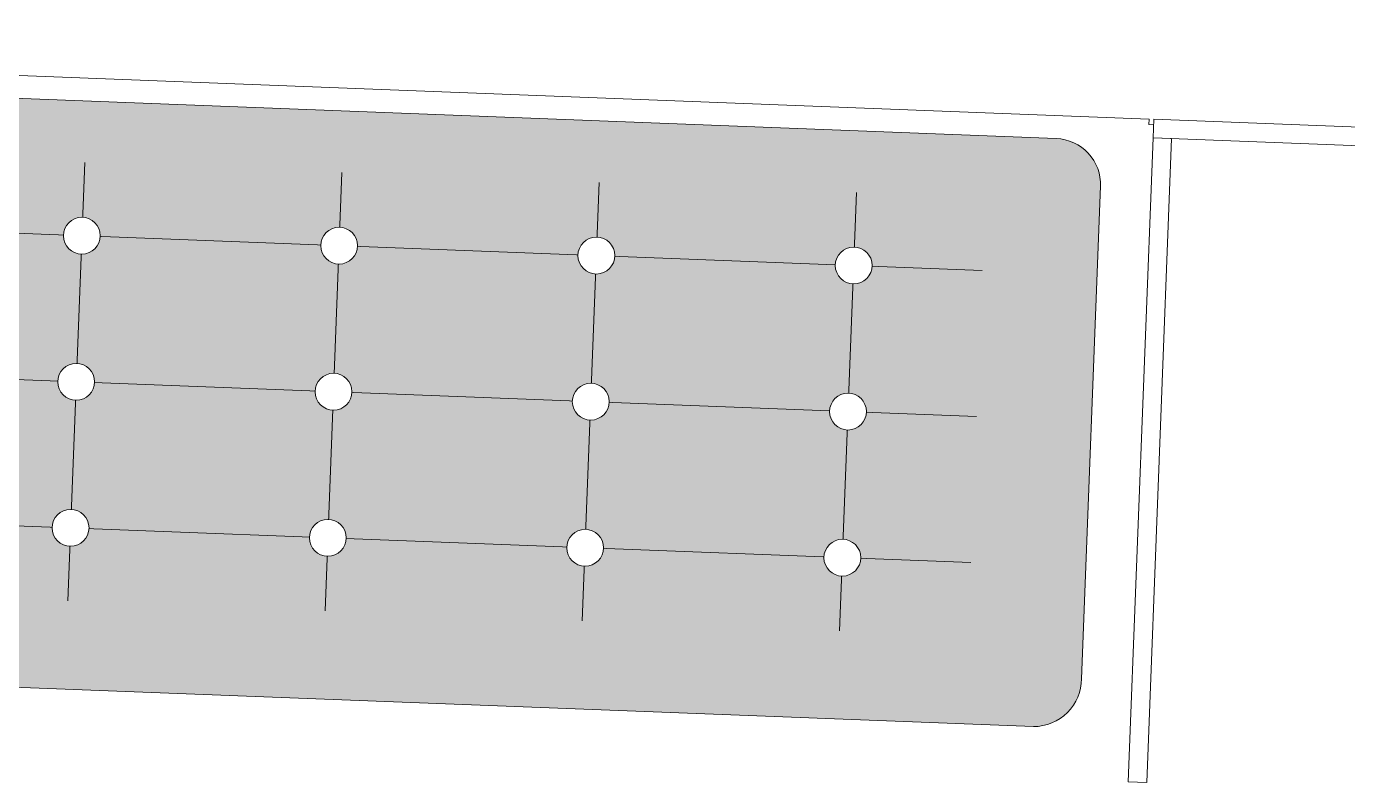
# Model space of a CAD drawing. Header units: millimetres. Extents: x 17924 to 83548, y -4690 to 56252.
# Drawn here: x 45728 to 47162, y 18677 to 19498 of the extents above; entities that cross this region are included whole.
import ezdxf

# ---------------------------------------------------------------- set-up
doc = ezdxf.new("R2010")
doc.units = ezdxf.units.MM
doc.header["$MEASUREMENT"] = 0
for name, color, linetype, lineweight in [('FIXT-JNRY-PART', 42, 'Continuous', 0), ('FURN-PLNT', 211, 'Continuous', 0), ('WALL-LNIG', 1, 'Continuous', 0)]:
    doc.layers.add(name, color=color, linetype=linetype, lineweight=lineweight)

msp = doc.modelspace()

# ---------------------------------------------------------------- linework, layer by layer
at = {"layer": 'FURN-PLNT'}
for p, q in [((45791.4, 19350.4), (45773, 18874.5)), ((46070.6, 19339.7), (46052.3, 18863.7)), ((44531.8, 19319.7), (46765.7, 19233.4)), ((46349.9, 19328.9), (46331.5, 18853)), ((46629.1, 19318.1), (46610.7, 18842.2)), ((44525.7, 19161.1), (46759.5, 19074.7)), ((44519.5, 19002.4), (46753.4, 18916.1))]:
    msp.add_line(p, q, dxfattribs=at)

# ---------------------------------------------------------------- wipeouts: each hides what was drawn before it
for points in [[(46919.3, 18684.3), (46946.9, 19397.7), (46921.9, 19398.7), (46895.3, 18710.2)], [(45627.8, 18734.2), (46281, 18708.9), (46282, 18733.9), (45628.7, 18759.1)]]:
    msp.add_wipeout(points).dxf.layer = 'FIXT-JNRY-PART'

# ---------------------------------------------------------------- next in the draw order: linework, layer by layer
at = {"layer": 'FIXT-JNRY-PART', "flags": 128}
msp.add_lwpolyline([(44338.6, 19492.5), (44343.6, 19492.3), (44343.8, 19498.3), (46946.9, 19397.7), (46946.6, 19391.7), (46951.6, 19391.5)], dxfattribs=at)
at = {"layer": 'WALL-LNIG', "flags": 128}
msp.add_lwpolyline([(48256, 19347.1), (46951.9, 19397.5), (46951.1, 19377.5), (48255.2, 19327.1), (48256, 19347.1)], close=True, dxfattribs=at)

# ---------------------------------------------------------------- next in the draw order: wipeouts: each hides what was drawn before it
msp.add_wipeout([(46919.3, 18684.3), (46281, 18708.9), (46282, 18733.9), (46895.3, 18710.2)]).dxf.layer = 'FIXT-JNRY-PART'

# ---------------------------------------------------------------- next in the draw order: hatches: boundary and pattern name
at = {"layer": 'FURN-PLNT'}
msp.add_hatch(color=7, dxfattribs=at).paths.add_polyline_path([(44390.9, 19421.5, -0.414214), (44442.8, 19469.5), (46846, 19376.6, -0.414214), (46894, 19324.7), (46873.4, 18790.1, -0.414214), (46821.3, 18738.1), (44418.1, 18830.9, -0.414214), (44370.2, 18886.8)])

# ---------------------------------------------------------------- next in the draw order: linework, layer by layer
at = {"layer": 'FURN-PLNT', "flags": 128}
msp.add_lwpolyline([(44390.9, 19421.5, -0.414214), (44442.8, 19469.5), (46846, 19376.6, -0.414214), (46894, 19324.7), (46873.4, 18790.1, -0.414214), (46821.3, 18738.1), (44418.1, 18830.9, -0.414214), (44370.2, 18886.8), (44390.9, 19421.5)], format="xyb", close=True, dxfattribs=at)
at = {"layer": 'WALL-LNIG', "flags": 128}
msp.add_lwpolyline([(46944.1, 18677.3), (46971.1, 19376.8), (46951.1, 19377.5), (46924.1, 18678.1), (46944.1, 18677.3)], close=True, dxfattribs=at)

# ---------------------------------------------------------------- next in the draw order: wipeouts: each hides what was drawn before it
for points in [[(45808.3, 19270.4), (45808.3, 19271.6), (45808.3, 19272.9), (45808.1, 19274.1), (45807.9, 19275.3), (45807.6, 19276.6), (45807.2, 19277.8), (45806.8, 19278.9), (45806.2, 19280.1), (45805.6, 19281.2), (45805, 19282.2), (45804.2, 19283.3), (45803.4, 19284.2), (45802.6, 19285.2), (45801.7, 19286), (45800.7, 19286.8), (45799.7, 19287.6), (45798.7, 19288.3), (45797.6, 19288.9), (45796.4, 19289.4), (45795.3, 19289.9), (45794.1, 19290.3), (45792.9, 19290.6), (45791.6, 19290.9), (45790.4, 19291), (45789.1, 19291.1), (45787.9, 19291.1), (45786.6, 19291.1), (45785.4, 19290.9), (45784.1, 19290.7), (45782.9, 19290.4), (45781.7, 19290), (45780.5, 19289.5), (45779.4, 19289), (45778.3, 19288.4), (45777.2, 19287.7), (45776.2, 19287), (45775.2, 19286.2), (45774.3, 19285.4), (45773.4, 19284.5), (45772.6, 19283.5), (45771.9, 19282.5), (45771.2, 19281.4), (45770.6, 19280.3), (45770.1, 19279.2), (45769.6, 19278), (45769.2, 19276.8), (45768.9, 19275.6), (45768.6, 19274.4), (45768.5, 19273.2), (45768.4, 19271.9), (45768.4, 19270.6), (45768.4, 19269.4), (45768.6, 19268.1), (45768.8, 19266.9), (45769.1, 19265.7), (45769.5, 19264.5), (45769.9, 19263.3), (45770.5, 19262.2), (45771.1, 19261.1), (45771.7, 19260), (45772.5, 19259), (45773.3, 19258), (45774.1, 19257.1), (45775, 19256.2), (45776, 19255.4), (45777, 19254.7), (45778, 19254), (45779.1, 19253.4), (45780.3, 19252.8), (45781.4, 19252.4), (45782.6, 19252), (45783.8, 19251.6), (45785.1, 19251.4), (45786.3, 19251.2), (45787.6, 19251.1), (45788.8, 19251.1), (45790.1, 19251.2), (45791.3, 19251.4), (45792.6, 19251.6), (45793.8, 19251.9), (45795, 19252.3), (45796.2, 19252.7), (45797.3, 19253.2), (45798.4, 19253.8), (45799.5, 19254.5), (45800.5, 19255.2), (45801.5, 19256), (45802.4, 19256.9), (45803.3, 19257.8), (45804.1, 19258.8), (45804.8, 19259.8), (45805.5, 19260.8), (45806.1, 19261.9), (45806.6, 19263.1), (45807.1, 19264.2), (45807.5, 19265.4), (45807.8, 19266.6), (45808.1, 19267.9)], [(46087.6, 19259.6), (46087.6, 19260.8), (46087.5, 19262.1), (46087.4, 19263.3), (46087.1, 19264.6), (46086.8, 19265.8), (46086.5, 19267), (46086, 19268.1), (46085.5, 19269.3), (46084.9, 19270.4), (46084.2, 19271.5), (46083.5, 19272.5), (46082.7, 19273.5), (46081.8, 19274.4), (46080.9, 19275.2), (46080, 19276.1), (46078.9, 19276.8), (46077.9, 19277.5), (46076.8, 19278.1), (46075.7, 19278.6), (46074.5, 19279.1), (46073.3, 19279.5), (46072.1, 19279.8), (46070.9, 19280.1), (46069.6, 19280.2), (46068.4, 19280.3), (46067.1, 19280.3), (46065.8, 19280.3), (46064.6, 19280.1), (46063.4, 19279.9), (46062.1, 19279.6), (46060.9, 19279.2), (46059.8, 19278.7), (46058.6, 19278.2), (46057.5, 19277.6), (46056.5, 19277), (46055.4, 19276.2), (46054.5, 19275.4), (46053.5, 19274.6), (46052.7, 19273.7), (46051.9, 19272.7), (46051.1, 19271.7), (46050.4, 19270.6), (46049.8, 19269.5), (46049.3, 19268.4), (46048.8, 19267.2), (46048.4, 19266.1), (46048.1, 19264.8), (46047.9, 19263.6), (46047.7, 19262.4), (46047.6, 19261.1), (46047.6, 19259.9), (46047.7, 19258.6), (46047.8, 19257.3), (46048, 19256.1), (46048.3, 19254.9), (46048.7, 19253.7), (46049.2, 19252.5), (46049.7, 19251.4), (46050.3, 19250.3), (46051, 19249.2), (46051.7, 19248.2), (46052.5, 19247.2), (46053.3, 19246.3), (46054.3, 19245.4), (46055.2, 19244.6), (46056.2, 19243.9), (46057.3, 19243.2), (46058.4, 19242.6), (46059.5, 19242), (46060.7, 19241.6), (46061.9, 19241.2), (46063.1, 19240.8), (46064.3, 19240.6), (46065.6, 19240.4), (46066.8, 19240.4), (46068.1, 19240.3), (46069.3, 19240.4), (46070.6, 19240.6), (46071.8, 19240.8), (46073, 19241.1), (46074.2, 19241.5), (46075.4, 19241.9), (46076.5, 19242.5), (46077.6, 19243), (46078.7, 19243.7), (46079.7, 19244.4), (46080.7, 19245.2), (46081.6, 19246.1), (46082.5, 19247), (46083.3, 19248), (46084, 19249), (46084.7, 19250), (46085.3, 19251.1), (46085.9, 19252.3), (46086.4, 19253.4), (46086.7, 19254.6), (46087.1, 19255.8), (46087.3, 19257.1)], [(46366.8, 19248.8), (46366.8, 19250), (46366.7, 19251.3), (46366.6, 19252.5), (46366.4, 19253.8), (46366.1, 19255), (46365.7, 19256.2), (46365.2, 19257.4), (46364.7, 19258.5), (46364.1, 19259.6), (46363.4, 19260.7), (46362.7, 19261.7), (46361.9, 19262.7), (46361.1, 19263.6), (46360.2, 19264.5), (46359.2, 19265.3), (46358.2, 19266), (46357.1, 19266.7), (46356, 19267.3), (46354.9, 19267.8), (46353.7, 19268.3), (46352.5, 19268.7), (46351.3, 19269), (46350.1, 19269.3), (46348.8, 19269.4), (46347.6, 19269.5), (46346.3, 19269.5), (46345.1, 19269.5), (46343.8, 19269.3), (46342.6, 19269.1), (46341.4, 19268.8), (46340.2, 19268.4), (46339, 19268), (46337.9, 19267.4), (46336.8, 19266.8), (46335.7, 19266.2), (46334.7, 19265.4), (46333.7, 19264.6), (46332.8, 19263.8), (46331.9, 19262.9), (46331.1, 19261.9), (46330.4, 19260.9), (46329.7, 19259.8), (46329.1, 19258.8), (46328.5, 19257.6), (46328.1, 19256.5), (46327.7, 19255.3), (46327.3, 19254), (46327.1, 19252.8), (46326.9, 19251.6), (46326.8, 19250.3), (46326.8, 19249.1), (46326.9, 19247.8), (46327, 19246.6), (46327.3, 19245.3), (46327.6, 19244.1), (46328, 19242.9), (46328.4, 19241.7), (46328.9, 19240.6), (46329.5, 19239.5), (46330.2, 19238.4), (46330.9, 19237.4), (46331.7, 19236.4), (46332.6, 19235.5), (46333.5, 19234.6), (46334.4, 19233.8), (46335.5, 19233.1), (46336.5, 19232.4), (46337.6, 19231.8), (46338.7, 19231.2), (46339.9, 19230.8), (46341.1, 19230.4), (46342.3, 19230.1), (46343.5, 19229.8), (46344.8, 19229.6), (46346, 19229.6), (46347.3, 19229.6), (46348.6, 19229.6), (46349.8, 19229.8), (46351, 19230), (46352.3, 19230.3), (46353.5, 19230.7), (46354.6, 19231.1), (46355.8, 19231.7), (46356.9, 19232.3), (46357.9, 19232.9), (46359, 19233.7), (46359.9, 19234.4), (46360.9, 19235.3), (46361.7, 19236.2), (46362.5, 19237.2), (46363.3, 19238.2), (46364, 19239.2), (46364.6, 19240.3), (46365.1, 19241.5), (46365.6, 19242.6), (46366, 19243.8), (46366.3, 19245), (46366.6, 19246.3)], [(46646, 19238), (46646.1, 19239.2), (46646, 19240.5), (46645.8, 19241.7), (46645.6, 19243), (46645.3, 19244.2), (46644.9, 19245.4), (46644.5, 19246.6), (46643.9, 19247.7), (46643.3, 19248.8), (46642.7, 19249.9), (46641.9, 19250.9), (46641.2, 19251.9), (46640.3, 19252.8), (46639.4, 19253.7), (46638.4, 19254.5), (46637.4, 19255.2), (46636.4, 19255.9), (46635.3, 19256.5), (46634.1, 19257.1), (46633, 19257.5), (46631.8, 19257.9), (46630.6, 19258.2), (46629.3, 19258.5), (46628.1, 19258.7), (46626.8, 19258.7), (46625.6, 19258.7), (46624.3, 19258.7), (46623.1, 19258.5), (46621.8, 19258.3), (46620.6, 19258), (46619.4, 19257.6), (46618.2, 19257.2), (46617.1, 19256.6), (46616, 19256), (46614.9, 19255.4), (46613.9, 19254.6), (46612.9, 19253.9), (46612, 19253), (46611.1, 19252.1), (46610.3, 19251.1), (46609.6, 19250.1), (46608.9, 19249.1), (46608.3, 19248), (46607.8, 19246.8), (46607.3, 19245.7), (46606.9, 19244.5), (46606.6, 19243.3), (46606.3, 19242), (46606.2, 19240.8), (46606.1, 19239.5), (46606.1, 19238.3), (46606.1, 19237), (46606.3, 19235.8), (46606.5, 19234.5), (46606.8, 19233.3), (46607.2, 19232.1), (46607.6, 19230.9), (46608.2, 19229.8), (46608.8, 19228.7), (46609.4, 19227.6), (46610.2, 19226.6), (46611, 19225.6), (46611.8, 19224.7), (46612.7, 19223.8), (46613.7, 19223), (46614.7, 19222.3), (46615.8, 19221.6), (46616.8, 19221), (46618, 19220.5), (46619.1, 19220), (46620.3, 19219.6), (46621.6, 19219.3), (46622.8, 19219), (46624, 19218.9), (46625.3, 19218.8), (46626.5, 19218.8), (46627.8, 19218.8), (46629, 19219), (46630.3, 19219.2), (46631.5, 19219.5), (46632.7, 19219.9), (46633.9, 19220.3), (46635, 19220.9), (46636.1, 19221.5), (46637.2, 19222.1), (46638.2, 19222.9), (46639.2, 19223.7), (46640.1, 19224.5), (46641, 19225.4), (46641.8, 19226.4), (46642.5, 19227.4), (46643.2, 19228.4), (46643.8, 19229.5), (46644.4, 19230.7), (46644.8, 19231.8), (46645.2, 19233), (46645.5, 19234.2), (46645.8, 19235.5)], [(45802.2, 19111.7), (45802.2, 19113), (45802.1, 19114.2), (45802, 19115.5), (45801.8, 19116.7), (45801.5, 19117.9), (45801.1, 19119.1), (45800.6, 19120.3), (45800.1, 19121.4), (45799.5, 19122.5), (45798.8, 19123.6), (45798.1, 19124.6), (45797.3, 19125.6), (45796.5, 19126.5), (45795.6, 19127.4), (45794.6, 19128.2), (45793.6, 19129), (45792.5, 19129.6), (45791.4, 19130.2), (45790.3, 19130.8), (45789.1, 19131.3), (45787.9, 19131.7), (45786.7, 19132), (45785.5, 19132.2), (45784.2, 19132.4), (45783, 19132.5), (45781.7, 19132.5), (45780.5, 19132.4), (45779.2, 19132.3), (45778, 19132), (45776.8, 19131.7), (45775.6, 19131.4), (45774.4, 19130.9), (45773.3, 19130.4), (45772.2, 19129.8), (45771.1, 19129.1), (45770.1, 19128.4), (45769.1, 19127.6), (45768.2, 19126.7), (45767.3, 19125.8), (45766.5, 19124.9), (45765.8, 19123.9), (45765.1, 19122.8), (45764.5, 19121.7), (45763.9, 19120.6), (45763.4, 19119.4), (45763.1, 19118.2), (45762.7, 19117), (45762.5, 19115.8), (45762.3, 19114.5), (45762.2, 19113.3), (45762.2, 19112), (45762.3, 19110.8), (45762.4, 19109.5), (45762.7, 19108.3), (45763, 19107), (45763.4, 19105.9), (45763.8, 19104.7), (45764.3, 19103.5), (45764.9, 19102.4), (45765.6, 19101.4), (45766.3, 19100.3), (45767.1, 19099.4), (45768, 19098.5), (45768.9, 19097.6), (45769.8, 19096.8), (45770.9, 19096), (45771.9, 19095.3), (45773, 19094.7), (45774.1, 19094.2), (45775.3, 19093.7), (45776.5, 19093.3), (45777.7, 19093), (45778.9, 19092.8), (45780.2, 19092.6), (45781.4, 19092.5), (45782.7, 19092.5), (45784, 19092.6), (45785.2, 19092.7), (45786.4, 19092.9), (45787.7, 19093.2), (45788.9, 19093.6), (45790, 19094.1), (45791.2, 19094.6), (45792.3, 19095.2), (45793.3, 19095.9), (45794.4, 19096.6), (45795.3, 19097.4), (45796.3, 19098.2), (45797.1, 19099.2), (45797.9, 19100.1), (45798.7, 19101.1), (45799.4, 19102.2), (45800, 19103.3), (45800.5, 19104.4), (45801, 19105.6), (45801.4, 19106.8), (45801.7, 19108), (45801.9, 19109.2)], [(46081.4, 19100.9), (46081.4, 19102.2), (46081.4, 19103.4), (46081.2, 19104.7), (46081, 19105.9), (46080.7, 19107.1), (46080.3, 19108.3), (46079.9, 19109.5), (46079.3, 19110.7), (46078.7, 19111.8), (46078.1, 19112.8), (46077.3, 19113.8), (46076.6, 19114.8), (46075.7, 19115.7), (46074.8, 19116.6), (46073.8, 19117.4), (46072.8, 19118.2), (46071.8, 19118.8), (46070.7, 19119.5), (46069.5, 19120), (46068.4, 19120.5), (46067.2, 19120.9), (46066, 19121.2), (46064.7, 19121.4), (46063.5, 19121.6), (46062.2, 19121.7), (46061, 19121.7), (46059.7, 19121.6), (46058.5, 19121.5), (46057.2, 19121.2), (46056, 19120.9), (46054.8, 19120.6), (46053.6, 19120.1), (46052.5, 19119.6), (46051.4, 19119), (46050.3, 19118.3), (46049.3, 19117.6), (46048.3, 19116.8), (46047.4, 19115.9), (46046.5, 19115), (46045.7, 19114.1), (46045, 19113.1), (46044.3, 19112), (46043.7, 19110.9), (46043.2, 19109.8), (46042.7, 19108.6), (46042.3, 19107.4), (46042, 19106.2), (46041.7, 19105), (46041.6, 19103.7), (46041.5, 19102.5), (46041.5, 19101.2), (46041.5, 19100), (46041.7, 19098.7), (46041.9, 19097.5), (46042.2, 19096.3), (46042.6, 19095.1), (46043, 19093.9), (46043.6, 19092.7), (46044.2, 19091.6), (46044.8, 19090.6), (46045.6, 19089.6), (46046.4, 19088.6), (46047.2, 19087.7), (46048.1, 19086.8), (46049.1, 19086), (46050.1, 19085.2), (46051.1, 19084.6), (46052.2, 19083.9), (46053.4, 19083.4), (46054.5, 19082.9), (46055.7, 19082.5), (46057, 19082.2), (46058.2, 19082), (46059.4, 19081.8), (46060.7, 19081.7), (46061.9, 19081.7), (46063.2, 19081.8), (46064.4, 19081.9), (46065.7, 19082.1), (46066.9, 19082.5), (46068.1, 19082.8), (46069.3, 19083.3), (46070.4, 19083.8), (46071.5, 19084.4), (46072.6, 19085.1), (46073.6, 19085.8), (46074.6, 19086.6), (46075.5, 19087.5), (46076.4, 19088.4), (46077.2, 19089.3), (46077.9, 19090.3), (46078.6, 19091.4), (46079.2, 19092.5), (46079.8, 19093.6), (46080.2, 19094.8), (46080.6, 19096), (46080.9, 19097.2), (46081.2, 19098.4)], [(46360.7, 19090.1), (46360.7, 19091.4), (46360.6, 19092.6), (46360.5, 19093.9), (46360.2, 19095.1), (46359.9, 19096.3), (46359.6, 19097.5), (46359.1, 19098.7), (46358.6, 19099.9), (46358, 19101), (46357.3, 19102), (46356.6, 19103.1), (46355.8, 19104), (46354.9, 19104.9), (46354, 19105.8), (46353.1, 19106.6), (46352.1, 19107.4), (46351, 19108), (46349.9, 19108.7), (46348.8, 19109.2), (46347.6, 19109.7), (46346.4, 19110.1), (46345.2, 19110.4), (46344, 19110.6), (46342.7, 19110.8), (46341.5, 19110.9), (46340.2, 19110.9), (46339, 19110.8), (46337.7, 19110.7), (46336.5, 19110.5), (46335.2, 19110.2), (46334.1, 19109.8), (46332.9, 19109.3), (46331.7, 19108.8), (46330.6, 19108.2), (46329.6, 19107.5), (46328.5, 19106.8), (46327.6, 19106), (46326.6, 19105.2), (46325.8, 19104.2), (46325, 19103.3), (46324.2, 19102.3), (46323.5, 19101.2), (46322.9, 19100.1), (46322.4, 19099), (46321.9, 19097.8), (46321.5, 19096.6), (46321.2, 19095.4), (46321, 19094.2), (46320.8, 19092.9), (46320.7, 19091.7), (46320.7, 19090.4), (46320.8, 19089.2), (46320.9, 19087.9), (46321.1, 19086.7), (46321.4, 19085.5), (46321.8, 19084.3), (46322.3, 19083.1), (46322.8, 19082), (46323.4, 19080.9), (46324.1, 19079.8), (46324.8, 19078.8), (46325.6, 19077.8), (46326.4, 19076.9), (46327.4, 19076), (46328.3, 19075.2), (46329.3, 19074.4), (46330.4, 19073.8), (46331.5, 19073.2), (46332.6, 19072.6), (46333.8, 19072.1), (46335, 19071.7), (46336.2, 19071.4), (46337.4, 19071.2), (46338.7, 19071), (46339.9, 19070.9), (46341.2, 19070.9), (46342.4, 19071), (46343.7, 19071.1), (46344.9, 19071.4), (46346.1, 19071.7), (46347.3, 19072), (46348.5, 19072.5), (46349.6, 19073), (46350.7, 19073.6), (46351.8, 19074.3), (46352.8, 19075), (46353.8, 19075.8), (46354.7, 19076.7), (46355.6, 19077.6), (46356.4, 19078.5), (46357.1, 19079.5), (46357.8, 19080.6), (46358.4, 19081.7), (46359, 19082.8), (46359.5, 19084), (46359.9, 19085.2), (46360.2, 19086.4), (46360.4, 19087.6)], [(46639.9, 19079.3), (46639.9, 19080.6), (46639.9, 19081.9), (46639.7, 19083.1), (46639.5, 19084.3), (46639.2, 19085.6), (46638.8, 19086.8), (46638.3, 19087.9), (46637.8, 19089.1), (46637.2, 19090.2), (46636.5, 19091.2), (46635.8, 19092.3), (46635, 19093.2), (46634.2, 19094.2), (46633.3, 19095), (46632.3, 19095.8), (46631.3, 19096.6), (46630.2, 19097.3), (46629.1, 19097.9), (46628, 19098.4), (46626.8, 19098.9), (46625.6, 19099.3), (46624.4, 19099.6), (46623.2, 19099.8), (46622, 19100), (46620.7, 19100.1), (46619.4, 19100.1), (46618.2, 19100), (46616.9, 19099.9), (46615.7, 19099.7), (46614.5, 19099.4), (46613.3, 19099), (46612.1, 19098.5), (46611, 19098), (46609.9, 19097.4), (46608.8, 19096.7), (46607.8, 19096), (46606.8, 19095.2), (46605.9, 19094.4), (46605, 19093.5), (46604.2, 19092.5), (46603.5, 19091.5), (46602.8, 19090.4), (46602.2, 19089.3), (46601.6, 19088.2), (46601.2, 19087), (46600.8, 19085.8), (46600.4, 19084.6), (46600.2, 19083.4), (46600, 19082.1), (46599.9, 19080.9), (46599.9, 19079.6), (46600, 19078.4), (46600.2, 19077.1), (46600.4, 19075.9), (46600.7, 19074.7), (46601.1, 19073.5), (46601.5, 19072.3), (46602, 19071.2), (46602.6, 19070.1), (46603.3, 19069), (46604, 19068), (46604.8, 19067), (46605.7, 19066.1), (46606.6, 19065.2), (46607.6, 19064.4), (46608.6, 19063.7), (46609.6, 19063), (46610.7, 19062.4), (46611.9, 19061.8), (46613, 19061.3), (46614.2, 19061), (46615.4, 19060.6), (46616.7, 19060.4), (46617.9, 19060.2), (46619.2, 19060.1), (46620.4, 19060.1), (46621.7, 19060.2), (46622.9, 19060.3), (46624.1, 19060.6), (46625.4, 19060.9), (46626.6, 19061.3), (46627.7, 19061.7), (46628.9, 19062.2), (46630, 19062.8), (46631, 19063.5), (46632.1, 19064.2), (46633, 19065), (46634, 19065.9), (46634.8, 19066.8), (46635.6, 19067.7), (46636.4, 19068.8), (46637.1, 19069.8), (46637.7, 19070.9), (46638.2, 19072), (46638.7, 19073.2), (46639.1, 19074.4), (46639.4, 19075.6), (46639.7, 19076.8)], [(45796.1, 18953.1), (45796.1, 18954.3), (45796, 18955.6), (45795.9, 18956.8), (45795.6, 18958.1), (45795.3, 18959.3), (45795, 18960.5), (45794.5, 18961.7), (45794, 18962.8), (45793.4, 18963.9), (45792.7, 18965), (45792, 18966), (45791.2, 18967), (45790.3, 18967.9), (45789.4, 18968.8), (45788.5, 18969.6), (45787.4, 18970.3), (45786.4, 18971), (45785.3, 18971.6), (45784.2, 18972.2), (45783, 18972.6), (45781.8, 18973), (45780.6, 18973.3), (45779.4, 18973.6), (45778.1, 18973.8), (45776.9, 18973.8), (45775.6, 18973.8), (45774.3, 18973.8), (45773.1, 18973.6), (45771.9, 18973.4), (45770.6, 18973.1), (45769.4, 18972.7), (45768.3, 18972.3), (45767.1, 18971.7), (45766, 18971.1), (45765, 18970.5), (45763.9, 18969.7), (45763, 18969), (45762, 18968.1), (45761.2, 18967.2), (45760.4, 18966.2), (45759.6, 18965.2), (45758.9, 18964.2), (45758.3, 18963.1), (45757.8, 18961.9), (45757.3, 18960.8), (45756.9, 18959.6), (45756.6, 18958.4), (45756.4, 18957.1), (45756.2, 18955.9), (45756.1, 18954.6), (45756.1, 18953.4), (45756.2, 18952.1), (45756.3, 18950.9), (45756.5, 18949.6), (45756.8, 18948.4), (45757.2, 18947.2), (45757.7, 18946), (45758.2, 18944.9), (45758.8, 18943.8), (45759.5, 18942.7), (45760.2, 18941.7), (45761, 18940.7), (45761.8, 18939.8), (45762.8, 18938.9), (45763.7, 18938.1), (45764.7, 18937.4), (45765.8, 18936.7), (45766.9, 18936.1), (45768, 18935.6), (45769.2, 18935.1), (45770.4, 18934.7), (45771.6, 18934.4), (45772.8, 18934.1), (45774.1, 18934), (45775.3, 18933.9), (45776.6, 18933.9), (45777.8, 18933.9), (45779.1, 18934.1), (45780.3, 18934.3), (45781.5, 18934.6), (45782.7, 18935), (45783.9, 18935.4), (45785, 18936), (45786.1, 18936.6), (45787.2, 18937.2), (45788.2, 18938), (45789.2, 18938.8), (45790.1, 18939.6), (45791, 18940.5), (45791.8, 18941.5), (45792.5, 18942.5), (45793.2, 18943.5), (45793.8, 18944.6), (45794.4, 18945.8), (45794.9, 18946.9), (45795.3, 18948.1), (45795.6, 18949.4), (45795.8, 18950.6)], [(46075.3, 18942.3), (46075.3, 18943.5), (46075.2, 18944.8), (46075.1, 18946), (46074.9, 18947.3), (46074.6, 18948.5), (46074.2, 18949.7), (46073.7, 18950.9), (46073.2, 18952), (46072.6, 18953.1), (46071.9, 18954.2), (46071.2, 18955.2), (46070.4, 18956.2), (46069.6, 18957.1), (46068.7, 18958), (46067.7, 18958.8), (46066.7, 18959.5), (46065.6, 18960.2), (46064.5, 18960.8), (46063.4, 18961.4), (46062.2, 18961.8), (46061, 18962.2), (46059.8, 18962.5), (46058.6, 18962.8), (46057.3, 18963), (46056.1, 18963), (46054.8, 18963.1), (46053.6, 18963), (46052.3, 18962.8), (46051.1, 18962.6), (46049.9, 18962.3), (46048.7, 18961.9), (46047.5, 18961.5), (46046.4, 18960.9), (46045.3, 18960.3), (46044.2, 18959.7), (46043.2, 18959), (46042.2, 18958.2), (46041.3, 18957.3), (46040.4, 18956.4), (46039.6, 18955.4), (46038.9, 18954.4), (46038.2, 18953.4), (46037.6, 18952.3), (46037, 18951.1), (46036.6, 18950), (46036.2, 18948.8), (46035.8, 18947.6), (46035.6, 18946.3), (46035.4, 18945.1), (46035.3, 18943.8), (46035.3, 18942.6), (46035.4, 18941.3), (46035.5, 18940.1), (46035.8, 18938.8), (46036.1, 18937.6), (46036.5, 18936.4), (46036.9, 18935.3), (46037.4, 18934.1), (46038, 18933), (46038.7, 18931.9), (46039.4, 18930.9), (46040.2, 18929.9), (46041.1, 18929), (46042, 18928.2), (46043, 18927.3), (46044, 18926.6), (46045, 18925.9), (46046.1, 18925.3), (46047.2, 18924.8), (46048.4, 18924.3), (46049.6, 18923.9), (46050.8, 18923.6), (46052.1, 18923.3), (46053.3, 18923.2), (46054.6, 18923.1), (46055.8, 18923.1), (46057.1, 18923.1), (46058.3, 18923.3), (46059.5, 18923.5), (46060.8, 18923.8), (46062, 18924.2), (46063.1, 18924.7), (46064.3, 18925.2), (46065.4, 18925.8), (46066.4, 18926.4), (46067.5, 18927.2), (46068.4, 18928), (46069.4, 18928.8), (46070.2, 18929.7), (46071, 18930.7), (46071.8, 18931.7), (46072.5, 18932.8), (46073.1, 18933.9), (46073.6, 18935), (46074.1, 18936.2), (46074.5, 18937.3), (46074.8, 18938.6), (46075.1, 18939.8)], [(46354.5, 18931.5), (46354.6, 18932.8), (46354.5, 18934), (46354.3, 18935.3), (46354.1, 18936.5), (46353.8, 18937.7), (46353.4, 18938.9), (46353, 18940.1), (46352.4, 18941.2), (46351.8, 18942.3), (46351.2, 18943.4), (46350.5, 18944.4), (46349.7, 18945.4), (46348.8, 18946.3), (46347.9, 18947.2), (46346.9, 18948), (46345.9, 18948.7), (46344.9, 18949.4), (46343.8, 18950), (46342.6, 18950.6), (46341.5, 18951), (46340.3, 18951.4), (46339.1, 18951.8), (46337.8, 18952), (46336.6, 18952.2), (46335.3, 18952.3), (46334.1, 18952.3), (46332.8, 18952.2), (46331.6, 18952), (46330.3, 18951.8), (46329.1, 18951.5), (46327.9, 18951.1), (46326.7, 18950.7), (46325.6, 18950.2), (46324.5, 18949.6), (46323.4, 18948.9), (46322.4, 18948.2), (46321.4, 18947.4), (46320.5, 18946.5), (46319.7, 18945.6), (46318.8, 18944.6), (46318.1, 18943.6), (46317.4, 18942.6), (46316.8, 18941.5), (46316.3, 18940.3), (46315.8, 18939.2), (46315.4, 18938), (46315.1, 18936.8), (46314.8, 18935.5), (46314.7, 18934.3), (46314.6, 18933), (46314.6, 18931.8), (46314.6, 18930.5), (46314.8, 18929.3), (46315, 18928), (46315.3, 18926.8), (46315.7, 18925.6), (46316.1, 18924.5), (46316.7, 18923.3), (46317.3, 18922.2), (46317.9, 18921.1), (46318.7, 18920.1), (46319.5, 18919.2), (46320.3, 18918.2), (46321.2, 18917.4), (46322.2, 18916.6), (46323.2, 18915.8), (46324.3, 18915.1), (46325.4, 18914.5), (46326.5, 18914), (46327.6, 18913.5), (46328.8, 18913.1), (46330.1, 18912.8), (46331.3, 18912.5), (46332.5, 18912.4), (46333.8, 18912.3), (46335, 18912.3), (46336.3, 18912.3), (46337.5, 18912.5), (46338.8, 18912.7), (46340, 18913), (46341.2, 18913.4), (46342.4, 18913.9), (46343.5, 18914.4), (46344.6, 18915), (46345.7, 18915.6), (46346.7, 18916.4), (46347.7, 18917.2), (46348.6, 18918), (46349.5, 18918.9), (46350.3, 18919.9), (46351, 18920.9), (46351.7, 18922), (46352.3, 18923.1), (46352.9, 18924.2), (46353.3, 18925.4), (46353.7, 18926.6), (46354, 18927.8), (46354.3, 18929)], [(46633.8, 18920.7), (46633.8, 18922), (46633.7, 18923.2), (46633.6, 18924.5), (46633.3, 18925.7), (46633, 18926.9), (46632.7, 18928.1), (46632.2, 18929.3), (46631.7, 18930.4), (46631.1, 18931.5), (46630.4, 18932.6), (46629.7, 18933.6), (46628.9, 18934.6), (46628, 18935.5), (46627.1, 18936.4), (46626.2, 18937.2), (46625.2, 18937.9), (46624.1, 18938.6), (46623, 18939.2), (46621.9, 18939.8), (46620.7, 18940.2), (46619.5, 18940.6), (46618.3, 18941), (46617.1, 18941.2), (46615.8, 18941.4), (46614.6, 18941.5), (46613.3, 18941.5), (46612.1, 18941.4), (46610.8, 18941.3), (46609.6, 18941), (46608.4, 18940.7), (46607.2, 18940.3), (46606, 18939.9), (46604.8, 18939.4), (46603.7, 18938.8), (46602.7, 18938.1), (46601.7, 18937.4), (46600.7, 18936.6), (46599.8, 18935.7), (46598.9, 18934.8), (46598.1, 18933.9), (46597.3, 18932.8), (46596.7, 18931.8), (46596, 18930.7), (46595.5, 18929.6), (46595, 18928.4), (46594.6, 18927.2), (46594.3, 18926), (46594.1, 18924.8), (46593.9, 18923.5), (46593.8, 18922.3), (46593.8, 18921), (46593.9, 18919.7), (46594, 18918.5), (46594.2, 18917.3), (46594.5, 18916), (46594.9, 18914.8), (46595.4, 18913.7), (46595.9, 18912.5), (46596.5, 18911.4), (46597.2, 18910.4), (46597.9, 18909.3), (46598.7, 18908.4), (46599.6, 18907.4), (46600.5, 18906.6), (46601.4, 18905.8), (46602.4, 18905), (46603.5, 18904.3), (46604.6, 18903.7), (46605.7, 18903.2), (46606.9, 18902.7), (46608.1, 18902.3), (46609.3, 18902), (46610.5, 18901.7), (46611.8, 18901.6), (46613, 18901.5), (46614.3, 18901.5), (46615.5, 18901.6), (46616.8, 18901.7), (46618, 18901.9), (46619.2, 18902.2), (46620.4, 18902.6), (46621.6, 18903.1), (46622.7, 18903.6), (46623.9, 18904.2), (46624.9, 18904.9), (46625.9, 18905.6), (46626.9, 18906.4), (46627.8, 18907.2), (46628.7, 18908.1), (46629.5, 18909.1), (46630.3, 18910.1), (46630.9, 18911.2), (46631.5, 18912.3), (46632.1, 18913.4), (46632.6, 18914.6), (46633, 18915.8), (46633.3, 18917), (46633.5, 18918.2)]]:
    msp.add_wipeout(points).dxf.layer = 'FURN-PLNT'

# ---------------------------------------------------------------- next in the draw order: linework, layer by layer
at = {"layer": 'FURN-PLNT'}
for centre in [(45788.3, 19271.1), (46067.6, 19260.3), (46346.8, 19249.5), (46626.1, 19238.8), (45782.2, 19112.5), (46061.5, 19101.7), (46340.7, 19090.9), (46619.9, 19080.1), (45776.1, 18953.9), (46055.3, 18943.1), (46334.6, 18932.3), (46613.8, 18921.5)]:
    msp.add_circle(centre, 20, dxfattribs=at)

doc.saveas('drawing.dxf')
